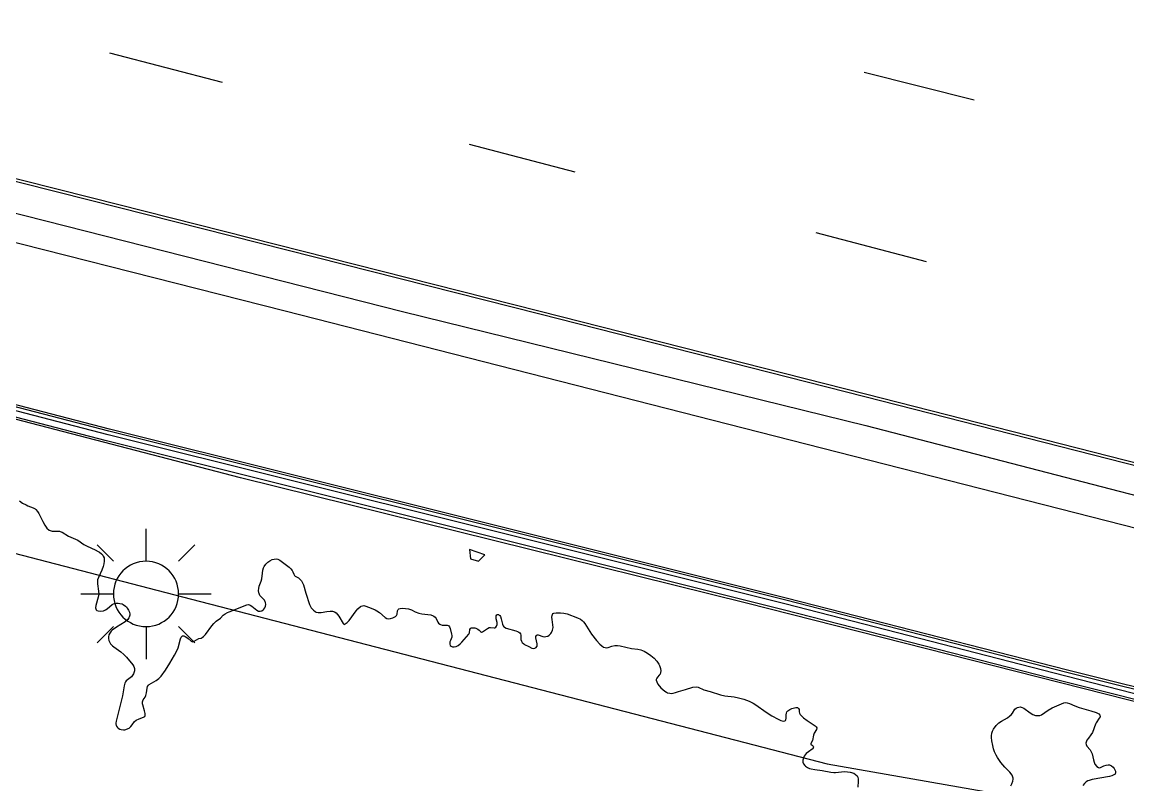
# Model space of a CAD drawing. Header units: metres. Extents: x 585772 to 587013, y 4140825 to 4141582.
# Drawn here: x 586020.51 to 586042.76, y 4140869.86 to 4140885.2 of the extents above; entities that cross this region are included whole.
import ezdxf

# ---------------------------------------------------------------- set-up
doc = ezdxf.new("R2010")
doc.units = ezdxf.units.M
doc.header["$MEASUREMENT"] = 0
for name, color, linetype, lineweight in [('BACK_OF_CURB', 5, 'Continuous', 30), ('BOTTOM_OF_CURB', 3, 'Continuous', 30), ('FOOT_PATH', 2, 'Continuous', 30), ('GUTTER', 30, 'Continuous', 30), ('LIGHT_POLE', 5, 'Continuous', 30), ('PAINT_STRIPE', 4, 'Continuous', 30), ('SIGN_BOARD', 2, 'Continuous', 30), ('TOP_OF_CURB', 1, 'Continuous', 30)]:
    doc.layers.add(name, color=color, linetype=linetype, lineweight=lineweight)
for name, color, linetype, lineweight, true_color in [('GUTTER_BOTTOM', 254, 'Continuous', 30, 0xffc7d6), ('PAVED_PARKING', 191, 'Continuous', 30, 0xbaa8ff), ('PAVED_ROAD', 140, 'Continuous', 30, 0x38a9ff), ('TREELINE', 80, 'Continuous', 30, 0x36ff17)]:
    doc.layers.add(name, color=color, linetype=linetype, lineweight=lineweight, true_color=true_color)

# ---------------------------------------------------------------- blocks, each defined once
blk = doc.blocks.new('SYM205')
at = {"color": 0, "linetype": 'ByBlock', "lineweight": -2}
for p, q in [((0, 0.25), (0, 0.5)), ((-0.25, 0.25), (-0.375, 0.375)), ((0.25, 0.25), (0.375, 0.375)), ((0.25, 0), (0.5, 0)), ((-0.25, -0.25), (-0.375, -0.375)), ((0, -0.25), (0, -0.5)), ((0.25, -0.25), (0.375, -0.375))]:
    blk.add_line(p, q, dxfattribs=at)
at = {"color": 0, "linetype": 'ByBlock', "lineweight": -2, "flags": 128}
blk.add_lwpolyline([(-0.5, 0), (-0.25, 0, 1), (0.25, 0, 1), (-0.25, 0)], format="xyb", dxfattribs=at)
blk = doc.blocks.new('SYM205_1')
at = {"layer": 'LIGHT_POLE', "xscale": 26.246667, "yscale": 26.246667, "zscale": 26.246667}
blk.add_blockref('SYM205', (0, 0), dxfattribs=at)
blk = doc.blocks.new('SYM003')
at = {"layer": 'LIGHT_POLE', "xscale": 0.5, "yscale": 0.5, "zscale": 0.5}
blk.add_blockref('SYM205_1', (0, 0), dxfattribs=at)
blk = doc.blocks.new('SYM207')
at = {"layer": 'SIGN_BOARD'}
blk.add_3dface([(-1.322683, 1.213682), (-1.067804, -0.602562), (0.487143, -1.125157), (1.787212, 0.168493)], dxfattribs=at)
blk = doc.blocks.new('SYM008')
at = {"layer": 'SIGN_BOARD', "xscale": 0.5, "yscale": 0.5, "zscale": 0.5}
blk.add_blockref('SYM207', (0, 0), dxfattribs=at)

msp = doc.modelspace()

# ---------------------------------------------------------------- linework, layer by layer
at = {"layer": 'BACK_OF_CURB'}
msp.add_polyline3d([(586046.380972, 4140870.709254, -18.56), (586041.485461, 4140871.93108, -18.541636), (586035.827345, 4140873.380771, -18.518937), (586029.602438, 4140874.93659, -18.49), (586022.210168, 4140876.777293, -18.458), (586011.192229, 4140879.642201, -18.47), (586000.998163, 4140882.224081, -18.509664), (585992.086066, 4140884.459783, -18.540662)], dxfattribs=at)
at = {"layer": 'BOTTOM_OF_CURB'}
msp.add_polyline3d([(586046.429683, 4140870.903232, -18.699844), (586041.534497, 4140872.124977, -18.679), (586035.876412, 4140873.574659, -18.651546), (586029.650848, 4140875.130643, -18.618), (586022.259497, 4140876.971117, -18.563), (586011.241947, 4140879.835924, -18.608), (586001.047047, 4140882.418015, -18.646021), (585992.135549, 4140884.653567, -18.675747)], dxfattribs=at)
at = {"layer": 'FOOT_PATH'}
for points in [[(586069.963502, 4140867.444365, -18.612), (586067.731414, 4140866.360266, -18.604648), (586065.686667, 4140866.842229, -18.60168), (586056.70738, 4140869.179058, -18.592604), (586052.745928, 4140870.225593, -18.589), (586052.631771, 4140870.24592, -18.589), (586049.034873, 4140870.020876, -18.575957), (586045.475225, 4140870.881179, -18.561125), (586035.086418, 4140873.51601, -18.512), (586024.909873, 4140876.034074, -18.472), (586014.546338, 4140878.727683, -18.463), (586008.309194, 4140880.297431, -18.483), (586002.617829, 4140881.768925, -18.511921), (585997.121302, 4140883.14231, -18.535893), (585992.203285, 4140884.397375, -18.556066), (585990.034817, 4140884.979733, -18.563773), (585987.719217, 4140886.426324, -18.578), (585986.264848, 4140887.300766, -18.588115), (585984.008002, 4140887.869458, -18.603108), (585980.310026, 4140888.82044, -18.629258), (585977.344891, 4140889.561158, -18.653), (585971.779963, 4140891.223108, -18.586), (585971.606365, 4140891.473135, -18.603), (585970.590607, 4140892.856734, -18.696)], [(585968.897115, 4140888.284513, -18.532487), (585971.124943, 4140889.345755, -18.616), (585975.640939, 4140888.462916, -18.609), (585980.188185, 4140887.422181, -18.614), (585984.310418, 4140885.354576, -18.567), (585988.050227, 4140883.091203, -18.532157), (585990.105988, 4140882.398765, -18.516036), (585995.128522, 4140881.16743, -18.487335), (585997.625551, 4140880.480791, -18.476026), (585999.947436, 4140879.828232, -18.467283), (586003.501191, 4140878.89497, -18.451), (586023.739526, 4140873.645659, -18.405), (586036.712873, 4140870.287881, -18.472), (586040.807258, 4140869.566072, -18.486741), (586045.450897, 4140868.41491, -18.501), (586049.617106, 4140867.542588, -18.516719), (586056.55604, 4140867.47376, -18.541003), (586057.748829, 4140867.157354, -18.542535), (586067.06408, 4140865.017896, -18.552088), (586067.612595, 4140864.862016, -18.552204), (586069.194188, 4140863.217009, -18.540849)]]:
    msp.add_polyline3d(points, dxfattribs=at)
at = {"layer": 'GUTTER'}
for points in [[(585984.684589, 4140891.014877, -18.782), (585994.245204, 4140888.599174, -18.741581), (586003.805819, 4140886.183471, -18.699809), (586012.846337, 4140883.899743, -18.656), (586021.886854, 4140881.616016, -18.643), (586030.927372, 4140879.332288, -18.688), (586037.471321, 4140877.668441, -18.707636), (586044.01527, 4140876.004594, -18.72299), (586050.559219, 4140874.340747, -18.736896), (586062.379355, 4140871.329081, -18.755073), (586073.056826, 4140868.649448, -18.76934)], [(585981.115311, 4140890.722175, -18.819384), (585987.060619, 4140889.23538, -18.78493), (585995.778647, 4140886.999412, -18.746369), (586003.284598, 4140885.097523, -18.709806), (586010.790549, 4140883.195635, -18.67), (586018.2965, 4140881.293746, -18.633), (586025.802451, 4140879.391857, -18.674), (586035.021332, 4140877.040246, -18.71405), (586044.240213, 4140874.688635, -18.753), (586054.501934, 4140872.097735, -18.81), (586059.283302, 4140870.823488, -18.761185)]]:
    msp.add_polyline3d(points, dxfattribs=at)
at = {"layer": 'GUTTER_BOTTOM'}
msp.add_polyline3d([(585979.488184, 4140891.720814, -18.844548), (585986.598413, 4140890.056956, -18.794105), (585994.192782, 4140888.06576, -18.759556), (586001.78715, 4140886.074563, -18.726471), (586010.580811, 4140883.843594, -18.701371), (586019.374472, 4140881.612625, -18.668286), (586028.168133, 4140879.381657, -18.712036), (586037.489755, 4140877.091238, -18.756228), (586044.424383, 4140875.292254, -18.783021), (586051.359011, 4140873.49327, -18.821992), (586058.293639, 4140871.694286, -18.796177), (586061.157602, 4140870.927458, -18.765784)], dxfattribs=at)
at = {"layer": 'PAINT_STRIPE', "extrusion": (0.004542, -0.001187, 0.999989), "elevation": -2274.036609, "flags": 128}
msp.add_lwpolyline([(586016.320162, 4140884.800769), (586018.587052, 4140884.208119)], dxfattribs=at)
at = {"layer": 'PAINT_STRIPE', "extrusion": (0.003403, -0.000851875, 0.999994), "elevation": -1552.016854, "flags": 128}
msp.add_lwpolyline([(586036.336714, 4140883.810075), (586034.124278, 4140884.363968)], dxfattribs=at)
at = {"layer": 'PAINT_STRIPE', "extrusion": (0.003528, -0.000924588, 0.999993), "elevation": -1779.928179, "flags": 128}
msp.add_lwpolyline([(586025.92778, 4140882.865679), (586028.049806, 4140882.309505)], dxfattribs=at)
at = {"layer": 'PAINT_STRIPE', "extrusion": (0.00464, -0.001217, 0.999988), "elevation": -2339.634042, "flags": 128}
msp.add_lwpolyline([(586030.263002, 4140881.184746), (586032.48128, 4140880.60282)], dxfattribs=at)
at = {"layer": 'PAVED_PARKING'}
msp.add_polyline3d([(586058.990889, 4140870.901417, -18.76417), (586058.247356, 4140870.864858, -18.764385), (586053.393565, 4140870.583581, -18.749533), (586052.553434, 4140870.534896, -18.746562), (586051.583793, 4140870.468293, -18.739), (586050.125364, 4140870.368117, -18.721659), (586049.630747, 4140870.333932, -18.718), (586049.369662, 4140870.325853, -18.716), (586049.148359, 4140870.306954, -18.713), (586049.086937, 4140870.302564, -18.712), (586048.998864, 4140870.312634, -18.711), (586048.749119, 4140870.363136, -18.709), (586046.440526, 4140870.94641, -18.698332), (586041.545412, 4140872.168137, -18.680407), (586035.887335, 4140873.617818, -18.655942), (586029.661624, 4140875.173838, -18.625), (586022.270478, 4140877.014261, -18.593), (586011.253014, 4140879.879046, -18.609), (586001.057928, 4140882.461183, -18.651141), (585992.146564, 4140884.696702, -18.686427)], dxfattribs=at)
at = {"layer": 'PAVED_ROAD'}
msp.add_polyline3d([(586073.069749, 4140868.69624, -18.762769), (586062.391252, 4140871.376131, -18.750173), (586050.571189, 4140874.387778, -18.733114), (586044.027229, 4140876.051628, -18.720039), (586037.48328, 4140877.715475, -18.705584), (586030.939295, 4140879.379331, -18.687), (586021.89874, 4140881.663068, -18.642), (586012.858223, 4140883.946795, -18.65), (586003.817706, 4140886.230522, -18.687), (585994.257092, 4140888.646225, -18.731803), (585984.696503, 4140891.061922, -18.774)], dxfattribs=at)
at = {"layer": 'TOP_OF_CURB'}
msp.add_polyline3d([(586046.411108, 4140870.795164, -18.56), (586041.515797, 4140872.051036, -18.541636), (586035.857701, 4140873.500722, -18.518937), (586029.632387, 4140875.056642, -18.49), (586022.240686, 4140876.897204, -18.458), (586011.222987, 4140879.76205, -18.47), (586001.028405, 4140882.34406, -18.509664), (585992.11668, 4140884.579669, -18.540662)], dxfattribs=at)
at = {"layer": 'TREELINE'}
for points in [[(586020.461996, 4140875.571192, -18.413), (586020.523266, 4140875.528422, -18.412), (586020.593089, 4140875.490521, -18.412), (586020.62789, 4140875.475147, -18.411), (586020.737361, 4140875.434042, -18.411), (586020.773815, 4140875.412142, -18.411), (586020.790391, 4140875.397691, -18.411), (586020.820749, 4140875.361801, -18.41), (586020.848367, 4140875.318114, -18.409), (586020.929005, 4140875.154719, -18.406), (586020.968893, 4140875.082518, -18.405), (586021.011273, 4140875.025717, -18.404), (586021.059087, 4140874.984669, -18.403), (586021.094106, 4140874.968394, -18.403), (586021.115221, 4140874.963555, -18.404), (586021.158654, 4140874.961217, -18.404), (586021.221754, 4140874.964983, -18.405), (586021.261468, 4140874.963484, -18.406), (586021.280479, 4140874.959559, -18.406), (586021.315786, 4140874.945879, -18.406), (586021.448882, 4140874.863424, -18.406), (586021.635685, 4140874.78118, -18.407), (586021.756504, 4140874.697533, -18.407), (586021.818278, 4140874.659816, -18.407), (586021.979484, 4140874.588704, -18.409), (586022.040127, 4140874.557613, -18.409), (586022.067684, 4140874.540519, -18.41), (586022.10863, 4140874.5084, -18.411), (586022.135343, 4140874.478414, -18.411), (586022.145871, 4140874.462111, -18.411), (586022.160735, 4140874.42648, -18.411), (586022.166782, 4140874.382799, -18.41), (586022.165936, 4140874.35739, -18.41), (586022.15763, 4140874.304715, -18.409), (586022.14335, 4140874.252552, -18.408), (586022.116085, 4140874.179366, -18.407), (586022.04914, 4140874.03392, -18.404), (586022.032244, 4140873.982707, -18.403), (586022.027134, 4140873.95616, -18.402), (586022.026409, 4140873.901515, -18.402), (586022.05236, 4140873.75807, -18.401), (586022.052956, 4140873.698831, -18.399), (586022.04249, 4140873.639504, -18.398), (586021.993987, 4140873.471598, -18.394), (586021.98921, 4140873.424893, -18.393), (586021.993653, 4140873.399458, -18.392), (586022.005873, 4140873.379702, -18.391), (586022.016434, 4140873.371484, -18.391), (586022.044218, 4140873.360663, -18.391), (586022.095533, 4140873.35648, -18.392), (586022.14719, 4140873.363566, -18.393), (586022.189261, 4140873.378535, -18.394), (586022.222628, 4140873.398797, -18.394), (586022.3223, 4140873.485734, -18.396), (586022.349373, 4140873.502734, -18.396), (586022.37299, 4140873.51109, -18.397), (586022.406442, 4140873.515928, -18.397), (586022.444091, 4140873.516186, -18.398), (586022.481153, 4140873.512154, -18.399), (586022.523523, 4140873.499565, -18.399), (586022.545901, 4140873.488728, -18.399), (586022.590213, 4140873.458129, -18.399), (586022.61082, 4140873.438883, -18.399), (586022.629511, 4140873.417351, -18.398), (586022.654884, 4140873.377397, -18.397), (586022.671724, 4140873.334881, -18.395), (586022.678665, 4140873.292878, -18.394), (586022.678042, 4140873.272964, -18.393), (586022.668776, 4140873.235827, -18.391), (586022.660346, 4140873.218603, -18.391), (586022.636423, 4140873.186845, -18.389), (586022.582853, 4140873.143433, -18.387), (586022.41327, 4140873.036131, -18.383), (586022.327502, 4140872.971777, -18.379), (586022.304636, 4140872.950192, -18.378), (586022.275071, 4140872.913364, -18.375), (586022.257629, 4140872.877432, -18.374), (586022.250318, 4140872.841851, -18.372), (586022.25115, 4140872.806077, -18.371), (586022.260357, 4140872.764484, -18.37), (586022.279672, 4140872.722477, -18.369), (586022.293767, 4140872.701491, -18.368), (586022.332129, 4140872.659898, -18.368), (586022.361117, 4140872.635986, -18.366), (586022.499378, 4140872.538683, -18.363), (586022.561444, 4140872.485718, -18.362), (586022.611486, 4140872.430496, -18.362), (586022.742496, 4140872.272815, -18.362), (586022.761004, 4140872.239272, -18.361), (586022.770748, 4140872.20068, -18.36), (586022.770577, 4140872.157472, -18.357), (586022.76682, 4140872.135256, -18.356), (586022.752095, 4140872.09194, -18.352), (586022.741182, 4140872.071777, -18.35), (586022.712495, 4140872.036619, -18.347), (586022.608245, 4140871.952556, -18.332), (586022.59507, 4140871.936444, -18.33), (586022.579548, 4140871.906611, -18.327), (586022.565093, 4140871.850629, -18.322), (586022.530511, 4140871.653294, -18.298335), (586022.407383, 4140871.146096, -18.227842), (586022.400592, 4140871.106092, -18.220407), (586022.400375, 4140871.086645, -18.216), (586022.406676, 4140871.054737, -18.214), (586022.413071, 4140871.039851, -18.213), (586022.43235, 4140871.013225, -18.212), (586022.445234, 4140871.001888, -18.213342), (586022.480453, 4140870.982995, -18.221), (586022.502864, 4140870.976372, -18.223), (586022.551591, 4140870.971022, -18.225), (586022.576499, 4140870.972466, -18.228), (586022.60083, 4140870.97677, -18.232), (586022.645717, 4140870.993702, -18.238), (586022.66592, 4140871.005679, -18.243), (586022.701207, 4140871.034841, -18.257388), (586022.72897, 4140871.068517, -18.267307), (586022.776445, 4140871.136531, -18.283133), (586022.808706, 4140871.164142, -18.289), (586022.869924, 4140871.193531, -18.298), (586022.957674, 4140871.221011, -18.307), (586022.980099, 4140871.236583, -18.309), (586022.988529, 4140871.254755, -18.31), (586022.990441, 4140871.267316, -18.311), (586022.989375, 4140871.297517, -18.312), (586022.977163, 4140871.352495, -18.313), (586022.938957, 4140871.470772, -18.319), (586022.934922, 4140871.492336, -18.32), (586022.934808, 4140871.53027, -18.321), (586022.948504, 4140871.574098, -18.322), (586022.986127, 4140871.62772, -18.329), (586023.001464, 4140871.660821, -18.33), (586023.014352, 4140871.713021, -18.331), (586023.026797, 4140871.808609, -18.333), (586023.037105, 4140871.839644, -18.334), (586023.05627, 4140871.867293, -18.334), (586023.070115, 4140871.879382, -18.334), (586023.209875, 4140871.957958, -18.337), (586023.26102, 4140872.000047, -18.336), (586023.307215, 4140872.050844, -18.336), (586023.395311, 4140872.169057, -18.337), (586023.487133, 4140872.309865, -18.338), (586023.578955, 4140872.469796, -18.339), (586023.63139, 4140872.56976, -18.34), (586023.650902, 4140872.618839, -18.341), (586023.697646, 4140872.797978, -18.342), (586023.713386, 4140872.832469, -18.343), (586023.726302, 4140872.847969, -18.344), (586023.742101, 4140872.856411, -18.344), (586023.751334, 4140872.857701, -18.344), (586023.764608, 4140872.856382, -18.343), (586023.794299, 4140872.845504, -18.344), (586023.824957, 4140872.827314, -18.346), (586023.852713, 4140872.806221, -18.347), (586023.913387, 4140872.749363, -18.347), (586023.939212, 4140872.741583, -18.347), (586023.972526, 4140872.751668, -18.346), (586024.066225, 4140872.80238, -18.35), (586024.113674, 4140872.815022, -18.352), (586024.138236, 4140872.82495, -18.353), (586024.164724, 4140872.843586, -18.353), (586024.203851, 4140872.886434, -18.354), (586024.327336, 4140873.058455, -18.366), (586024.368235, 4140873.106515, -18.371), (586024.417693, 4140873.150718, -18.375), (586024.502738, 4140873.216351, -18.382), (586024.561161, 4140873.27232, -18.389), (586024.596694, 4140873.300652, -18.391), (586024.64683, 4140873.329495, -18.394), (586024.678667, 4140873.343935, -18.396), (586024.866381, 4140873.416361, -18.401), (586024.977822, 4140873.463397, -18.404), (586025.036389, 4140873.484141, -18.406), (586025.064751, 4140873.489025, -18.406), (586025.08567, 4140873.484781, -18.406), (586025.100157, 4140873.478209, -18.406), (586025.133005, 4140873.456867, -18.405), (586025.233099, 4140873.373731, -18.404), (586025.26868, 4140873.356576, -18.404), (586025.301612, 4140873.352559, -18.404), (586025.334698, 4140873.359817, -18.404), (586025.365296, 4140873.379087, -18.405), (586025.378837, 4140873.393456, -18.405), (586025.396522, 4140873.421837, -18.406), (586025.408745, 4140873.455349, -18.407), (586025.413947, 4140873.491188, -18.408), (586025.410566, 4140873.52655, -18.41), (586025.405169, 4140873.543176, -18.41), (586025.386957, 4140873.573355, -18.411), (586025.321515, 4140873.641023, -18.413), (586025.298523, 4140873.670064, -18.414), (586025.281414, 4140873.706863, -18.415), (586025.276298, 4140873.726559, -18.416), (586025.272041, 4140873.767309, -18.416), (586025.274553, 4140873.808224, -18.417), (586025.285512, 4140873.85855, -18.419), (586025.323978, 4140873.958965, -18.421), (586025.336718, 4140874.003886, -18.422), (586025.346892, 4140874.117399, -18.425), (586025.356014, 4140874.180196, -18.427), (586025.371361, 4140874.228949, -18.428), (586025.382965, 4140874.252216, -18.429), (586025.414948, 4140874.297055, -18.431), (586025.454501, 4140874.336954, -18.432), (586025.497566, 4140874.368896, -18.434), (586025.546226, 4140874.392276, -18.436), (586025.583042, 4140874.402602, -18.436), (586025.621907, 4140874.406098, -18.437), (586025.660771, 4140874.39974, -18.438), (586025.698189, 4140874.381771, -18.438), (586025.887668, 4140874.239483, -18.436), (586025.921697, 4140874.207948, -18.436), (586025.946288, 4140874.175823, -18.435), (586025.961208, 4140874.143672, -18.434), (586025.976386, 4140874.099016, -18.433), (586025.990365, 4140874.074836, -18.433), (586026.00839, 4140874.060217, -18.432), (586026.071995, 4140874.024344, -18.432), (586026.112189, 4140873.987568, -18.432), (586026.131179, 4140873.96428, -18.431), (586026.148338, 4140873.938569, -18.43), (586026.172491, 4140873.887182, -18.429), (586026.218726, 4140873.715853, -18.426), (586026.295832, 4140873.488647, -18.42), (586026.331741, 4140873.424868, -18.419), (586026.375345, 4140873.373348, -18.418), (586026.409713, 4140873.346663, -18.418), (586026.428126, 4140873.337092, -18.418), (586026.466994, 4140873.326774, -18.418), (586026.530592, 4140873.328225, -18.419), (586026.645916, 4140873.348729, -18.42), (586026.713996, 4140873.355532, -18.421), (586026.757154, 4140873.352726, -18.421), (586026.79634, 4140873.341044, -18.421), (586026.830117, 4140873.318945, -18.421), (586026.858822, 4140873.289012, -18.421), (586026.883237, 4140873.254858, -18.42), (586026.971889, 4140873.106586, -18.418), (586026.986591, 4140873.090396, -18.418), (586026.997652, 4140873.090172, -18.418), (586027.014854, 4140873.097717, -18.419), (586027.055925, 4140873.128653, -18.42), (586027.093018, 4140873.168932, -18.421), (586027.230824, 4140873.358606, -18.426), (586027.267988, 4140873.402497, -18.428), (586027.318093, 4140873.446828, -18.43), (586027.333382, 4140873.455931, -18.43), (586027.360323, 4140873.465463, -18.431), (586027.384906, 4140873.466195, -18.431), (586027.426972, 4140873.45546, -18.431), (586027.535569, 4140873.414768, -18.432), (586027.615011, 4140873.380476, -18.432), (586027.651675, 4140873.361268, -18.432), (586027.702934, 4140873.32711, -18.432), (586027.818549, 4140873.225294, -18.431), (586027.848052, 4140873.210097, -18.431), (586027.883482, 4140873.203563, -18.431), (586027.926404, 4140873.207076, -18.432), (586027.971384, 4140873.21919, -18.433), (586028.011236, 4140873.237756, -18.434), (586028.026993, 4140873.248786, -18.434), (586028.045816, 4140873.269978, -18.435), (586028.055794, 4140873.292857, -18.436), (586028.065055, 4140873.359159, -18.438), (586028.070118, 4140873.376461, -18.439), (586028.079542, 4140873.391572, -18.439), (586028.095137, 4140873.403606, -18.44), (586028.118717, 4140873.411677, -18.44), (586028.167264, 4140873.415349, -18.441), (586028.225608, 4140873.411155, -18.442), (586028.283551, 4140873.401125, -18.443), (586028.350089, 4140873.379478, -18.443), (586028.421978, 4140873.339233, -18.443), (586028.493486, 4140873.313437, -18.444), (586028.555834, 4140873.301474, -18.444), (586028.734455, 4140873.279521, -18.446), (586028.78646, 4140873.264037, -18.446), (586028.799638, 4140873.256689, -18.446), (586028.821605, 4140873.237425, -18.446), (586028.841162, 4140873.20823, -18.446), (586028.880319, 4140873.132306, -18.444), (586028.891571, 4140873.11619, -18.444), (586028.91753, 4140873.09266, -18.444), (586028.931783, 4140873.084853, -18.444), (586028.961435, 4140873.075628, -18.444), (586028.997881, 4140873.072892, -18.444), (586029.066713, 4140873.074693, -18.445), (586029.086623, 4140873.068498, -18.445), (586029.095528, 4140873.062454, -18.445), (586029.111309, 4140873.042648, -18.445), (586029.12694, 4140873.004415, -18.444), (586029.15538, 4140872.895814, -18.442), (586029.160611, 4140872.86272, -18.441), (586029.157995, 4140872.835178, -18.441), (586029.128977, 4140872.766425, -18.439), (586029.119895, 4140872.735142, -18.438), (586029.117426, 4140872.689864, -18.437), (586029.127114, 4140872.66648, -18.437), (586029.145481, 4140872.650023, -18.437), (586029.170968, 4140872.640689, -18.437), (586029.208417, 4140872.63908, -18.437), (586029.249151, 4140872.64784, -18.438), (586029.288597, 4140872.666776, -18.438), (586029.32549, 4140872.695129, -18.439), (586029.361878, 4140872.731574, -18.441), (586029.498855, 4140872.895392, -18.446), (586029.511972, 4140872.922126, -18.446), (586029.52269, 4140872.988046, -18.448), (586029.533425, 4140873.006148, -18.448), (586029.551066, 4140873.017312, -18.449), (586029.588066, 4140873.023038, -18.449), (586029.623397, 4140873.017356, -18.45), (586029.64475, 4140873.010223, -18.45), (586029.684762, 4140872.990138, -18.45), (586029.710496, 4140872.970713, -18.449), (586029.738299, 4140872.943866, -18.449), (586029.75818, 4140872.934859, -18.449), (586029.776965, 4140872.938374, -18.449), (586029.79873, 4140872.949539, -18.45), (586029.878156, 4140873.008127, -18.452), (586029.90906, 4140873.023661, -18.453), (586029.93991, 4140873.028221, -18.453), (586030.011435, 4140873.020266, -18.454), (586030.023697, 4140873.021793, -18.454), (586030.044359, 4140873.032624, -18.454), (586030.05937, 4140873.051782, -18.455), (586030.070218, 4140873.089408, -18.456), (586030.067816, 4140873.127279, -18.457), (586030.050778, 4140873.202713, -18.459), (586030.048913, 4140873.251586, -18.46), (586030.052224, 4140873.264153, -18.46), (586030.065404, 4140873.281456, -18.461), (586030.07447, 4140873.285998, -18.461), (586030.095234, 4140873.286546, -18.461), (586030.113162, 4140873.277732, -18.461), (586030.12184, 4140873.269642, -18.461), (586030.137831, 4140873.244876, -18.461), (586030.152168, 4140873.20285, -18.46), (586030.177742, 4140873.091603, -18.457), (586030.189463, 4140873.062086, -18.456), (586030.2067, 4140873.039766, -18.456), (586030.218506, 4140873.030596, -18.456), (586030.250732, 4140873.014823, -18.456), (586030.447507, 4140872.961438, -18.457), (586030.482585, 4140872.948232, -18.457), (586030.510162, 4140872.933571, -18.457), (586030.529882, 4140872.917051, -18.456), (586030.541987, 4140872.896845, -18.456), (586030.546519, 4140872.872368, -18.455), (586030.54634, 4140872.815764, -18.454), (586030.549797, 4140872.784661, -18.453), (586030.559058, 4140872.753712, -18.452), (586030.575843, 4140872.725005, -18.452), (586030.604291, 4140872.698734, -18.452), (586030.623451, 4140872.686811, -18.451), (586030.705211, 4140872.647165, -18.451), (586030.768937, 4140872.611253, -18.451), (586030.805306, 4140872.604085, -18.451), (586030.831378, 4140872.609046, -18.452), (586030.854808, 4140872.621627, -18.452), (586030.871544, 4140872.641457, -18.453), (586030.876281, 4140872.653928, -18.453), (586030.878054, 4140872.698282, -18.454), (586030.852002, 4140872.82202, -18.457), (586030.852193, 4140872.8468, -18.458), (586030.861505, 4140872.86878, -18.458), (586030.874253, 4140872.876985, -18.458), (586030.893049, 4140872.87811, -18.459), (586030.99211, 4140872.846177, -18.459), (586031.014616, 4140872.842108, -18.459), (586031.052188, 4140872.843308, -18.459), (586031.087548, 4140872.854616, -18.46), (586031.119777, 4140872.875171, -18.461), (586031.150069, 4140872.906846, -18.462), (586031.163882, 4140872.927399, -18.462), (586031.18485, 4140872.974151, -18.463), (586031.194993, 4140873.026073, -18.465), (586031.193449, 4140873.080392, -18.466), (586031.17702, 4140873.186042, -18.468), (586031.174087, 4140873.232317, -18.469), (586031.177401, 4140873.270625, -18.47), (586031.181337, 4140873.285917, -18.471), (586031.191801, 4140873.305215, -18.471), (586031.212888, 4140873.317453, -18.472), (586031.258753, 4140873.322466, -18.472), (586031.343532, 4140873.324521, -18.473), (586031.410164, 4140873.317636, -18.473), (586031.478396, 4140873.299315, -18.473), (586031.686127, 4140873.222087, -18.473), (586031.744585, 4140873.194261, -18.473), (586031.781775, 4140873.167446, -18.472), (586031.810675, 4140873.137508, -18.472), (586031.834992, 4140873.105132, -18.472), (586031.971987, 4140872.892406, -18.468), (586032.066278, 4140872.762226, -18.466), (586032.133494, 4140872.689866, -18.465), (586032.175286, 4140872.655386, -18.465), (586032.2133, 4140872.632704, -18.465), (586032.246903, 4140872.6219, -18.465), (586032.277588, 4140872.620681, -18.465), (586032.307383, 4140872.62616, -18.466), (586032.379413, 4140872.648729, -18.467), (586032.440197, 4140872.662999, -18.468), (586032.491106, 4140872.665113, -18.469), (586032.548757, 4140872.658208, -18.469), (586032.775057, 4140872.60636, -18.47), (586032.901213, 4140872.587842, -18.472), (586032.961437, 4140872.574432, -18.472), (586033.026601, 4140872.550125, -18.472), (586033.061605, 4140872.532545, -18.472), (586033.098506, 4140872.510645, -18.472), (586033.163443, 4140872.464267, -18.472), (586033.227112, 4140872.408913, -18.471), (586033.282393, 4140872.349071, -18.47), (586033.323472, 4140872.288896, -18.469), (586033.338418, 4140872.259585, -18.468), (586033.357563, 4140872.204075, -18.467), (586033.36306, 4140872.15802, -18.466), (586033.35904, 4140872.121358, -18.464), (586033.348525, 4140872.090709, -18.464), (586033.333741, 4140872.066427, -18.463), (586033.295088, 4140872.028285, -18.461), (586033.280309, 4140872.00891, -18.461), (586033.27297, 4140871.983013, -18.46), (586033.27282, 4140871.967611, -18.46), (586033.280842, 4140871.93275, -18.459), (586033.304253, 4140871.889587, -18.458), (586033.366131, 4140871.816342, -18.456), (586033.441786, 4140871.746517, -18.455), (586033.477386, 4140871.723765, -18.454), (586033.496124, 4140871.715399, -18.454), (586033.544221, 4140871.703855, -18.454), (586033.56873, 4140871.702232, -18.455), (586033.615168, 4140871.706178, -18.455), (586033.655904, 4140871.717894, -18.456), (586033.721156, 4140871.742291, -18.457), (586033.860937, 4140871.77994, -18.46), (586034.006748, 4140871.826497, -18.462), (586034.075646, 4140871.835557, -18.463), (586034.11503, 4140871.829581, -18.463), (586034.23136, 4140871.773381, -18.463), (586034.358618, 4140871.738449, -18.463), (586034.563681, 4140871.675444, -18.464), (586034.652292, 4140871.655371, -18.465), (586034.839863, 4140871.630886, -18.466), (586034.927726, 4140871.613207, -18.466), (586035.033037, 4140871.58294, -18.467), (586035.139824, 4140871.544412, -18.467), (586035.221766, 4140871.507296, -18.467), (586035.278714, 4140871.474327, -18.467), (586035.485313, 4140871.325075, -18.466), (586035.599777, 4140871.250459, -18.465), (586035.724425, 4140871.182332, -18.465), (586035.781771, 4140871.157915, -18.465), (586035.827853, 4140871.14528, -18.465), (586035.858233, 4140871.147243, -18.465), (586035.870837, 4140871.155604, -18.466), (586035.878739, 4140871.168365, -18.466), (586035.885347, 4140871.205271, -18.467), (586035.885455, 4140871.27129, -18.468), (586035.889583, 4140871.306634, -18.469), (586035.900047, 4140871.332758, -18.47), (586035.91656, 4140871.351199, -18.471), (586035.960864, 4140871.381136, -18.472), (586035.999208, 4140871.396475, -18.472), (586036.076964, 4140871.41646, -18.473), (586036.112023, 4140871.41574, -18.473), (586036.121571, 4140871.411364, -18.473), (586036.136464, 4140871.396599, -18.473), (586036.14428, 4140871.375786, -18.473), (586036.1461, 4140871.332018, -18.472), (586036.152728, 4140871.305866, -18.471), (586036.169994, 4140871.276725, -18.471), (586036.198184, 4140871.244853, -18.47), (586036.236443, 4140871.21059, -18.47), (586036.308637, 4140871.156709, -18.47), (586036.472576, 4140871.051666, -18.468), (586036.492196, 4140871.031563, -18.468), (586036.500243, 4140871.010583, -18.467), (586036.494681, 4140870.976995, -18.467), (586036.45063, 4140870.899032, -18.467), (586036.433058, 4140870.858684, -18.467), (586036.413089, 4140870.754188, -18.467), (586036.379296, 4140870.693488, -18.468), (586036.38424, 4140870.683268, -18.468), (586036.418465, 4140870.655838, -18.467), (586036.428846, 4140870.6416, -18.467), (586036.434114, 4140870.624912, -18.467), (586036.43175, 4140870.606784, -18.467), (586036.419233, 4140870.588223, -18.467), (586036.406768, 4140870.577708, -18.467), (586036.331918, 4140870.528928, -18.467), (586036.290973, 4140870.494484, -18.468), (586036.251092, 4140870.44198, -18.467), (586036.232544, 4140870.402234, -18.467), (586036.222668, 4140870.36135, -18.467), (586036.223387, 4140870.321604, -18.467), (586036.236065, 4140870.284995, -18.466), (586036.259843, 4140870.252408, -18.467), (586036.275452, 4140870.237812, -18.467), (586036.313226, 4140870.212397, -18.467), (586036.358559, 4140870.192521, -18.467), (586036.391016, 4140870.182837, -18.467), (586036.461558, 4140870.168993, -18.466), (586036.61124, 4140870.148724, -18.466), (586036.784371, 4140870.116456, -18.464), (586036.847792, 4140870.111075, -18.464), (586036.878424, 4140870.11198, -18.464), (586037.001487, 4140870.127293, -18.467), (586037.068984, 4140870.131052, -18.468), (586037.12022, 4140870.127911, -18.468), (586037.172157, 4140870.119386, -18.468), (586037.244038, 4140870.09642, -18.467), (586037.283049, 4140870.074272, -18.466), (586037.311143, 4140870.046638, -18.464), (586037.327952, 4140870.014164, -18.462), (586037.335969, 4140869.97815, -18.461), (586037.337811, 4140869.939923, -18.458), (586037.330028, 4140869.818788, -18.452)], [(586040.404711, 4140869.845084, -18.488), (586040.427675, 4140869.881335, -18.489), (586040.448554, 4140869.939, -18.491), (586040.452738, 4140869.979487, -18.491), (586040.451341, 4140869.999794, -18.492), (586040.440621, 4140870.039618, -18.493), (586040.431001, 4140870.058839, -18.493), (586040.387489, 4140870.115488, -18.494), (586040.284711, 4140870.22095, -18.496), (586040.205389, 4140870.315193, -18.497), (586040.135653, 4140870.413567, -18.499), (586040.108065, 4140870.45914, -18.499), (586040.075723, 4140870.525702, -18.501), (586040.055669, 4140870.586971, -18.502), (586040.041247, 4140870.651996, -18.503), (586040.024561, 4140870.749212, -18.505), (586040.018228, 4140870.816106, -18.506), (586040.01779, 4140870.848001, -18.507), (586040.023659, 4140870.901949, -18.508), (586040.036928, 4140870.944586, -18.509), (586040.055706, 4140870.981245, -18.51), (586040.113453, 4140871.056835, -18.512), (586040.163399, 4140871.10661, -18.514), (586040.218721, 4140871.145988, -18.515), (586040.338737, 4140871.213528, -18.518), (586040.389169, 4140871.249475, -18.519), (586040.411233, 4140871.268905, -18.52), (586040.442285, 4140871.305933, -18.521), (586040.485166, 4140871.381933, -18.523), (586040.511168, 4140871.405377, -18.523), (586040.542774, 4140871.420117, -18.524), (586040.570395, 4140871.427251, -18.524), (586040.59297, 4140871.429094, -18.525), (586040.632999, 4140871.420423, -18.525), (586040.66642, 4140871.403447, -18.525), (586040.792798, 4140871.313417, -18.525), (586040.847675, 4140871.28051, -18.525), (586040.899972, 4140871.260596, -18.525), (586040.924657, 4140871.255672, -18.526), (586040.970425, 4140871.254951, -18.526), (586040.99124, 4140871.258777, -18.526), (586041.024399, 4140871.271728, -18.527), (586041.154885, 4140871.363492, -18.529), (586041.238174, 4140871.408541, -18.531), (586041.330678, 4140871.451882, -18.532), (586041.471142, 4140871.509195, -18.535), (586041.51398, 4140871.516679, -18.535), (586041.541086, 4140871.513522, -18.535), (586041.585711, 4140871.498311, -18.535), (586041.696473, 4140871.448577, -18.535), (586041.780146, 4140871.417385, -18.535), (586042.017676, 4140871.353841, -18.535), (586042.124354, 4140871.317814, -18.535), (586042.173551, 4140871.292543, -18.535), (586042.199257, 4140871.267342, -18.535), (586042.2053, 4140871.248101, -18.535), (586042.20162, 4140871.230363, -18.534), (586042.18632, 4140871.202535, -18.534), (586042.124813, 4140871.111954, -18.532), (586042.110342, 4140871.084988, -18.531), (586042.047144, 4140870.915385, -18.528), (586042.016288, 4140870.866313, -18.527), (586041.965651, 4140870.8022, -18.525), (586041.937688, 4140870.760122, -18.523), (586041.921366, 4140870.718673, -18.523), (586041.918057, 4140870.700227, -18.522), (586041.919068, 4140870.67124, -18.522), (586041.933736, 4140870.639098, -18.521), (586042.000735, 4140870.565612, -18.521), (586042.023382, 4140870.529546, -18.52), (586042.039897, 4140870.485347, -18.52), (586042.066778, 4140870.364182, -18.518), (586042.080085, 4140870.318892, -18.517), (586042.098868, 4140870.280599, -18.517), (586042.138715, 4140870.235141, -18.516), (586042.17281, 4140870.210687, -18.516), (586042.188398, 4140870.206947, -18.516), (586042.207497, 4140870.211695, -18.517), (586042.276118, 4140870.243608, -18.518), (586042.321448, 4140870.259431, -18.519), (586042.367381, 4140870.264994, -18.52), (586042.389369, 4140870.262598, -18.521), (586042.430103, 4140870.247816, -18.521), (586042.464888, 4140870.220448, -18.521), (586042.488469, 4140870.188406, -18.521), (586042.510004, 4140870.135503, -18.52), (586042.513164, 4140870.104536, -18.519), (586042.508506, 4140870.086102, -18.519), (586042.497418, 4140870.072062, -18.518), (586042.479842, 4140870.061086, -18.518), (586042.441189, 4140870.047459, -18.517), (586042.388492, 4140870.034075, -18.515), (586042.043099, 4140869.968493, -18.508), (586041.980869, 4140869.952307, -18.506), (586041.953821, 4140869.941042, -18.505), (586041.922677, 4140869.921142, -18.504), (586041.889528, 4140869.891037, -18.503), (586041.85764, 4140869.852812, -18.502)]]:
    msp.add_polyline3d(points, dxfattribs=at)

# ---------------------------------------------------------------- block references
at = {"layer": 'LIGHT_POLE', "xscale": 0.2, "yscale": 0.2, "zscale": 0.2}
msp.add_blockref('SYM003', (586023.0054, 4140873.7012, -18.3571), dxfattribs=at)
at = {"layer": 'SIGN_BOARD', "xscale": 0.2, "yscale": 0.2, "zscale": 0.2}
msp.add_blockref('SYM008', (586029.6439, 4140874.4704, -18.4673), dxfattribs=at)

doc.saveas('drawing.dxf')
